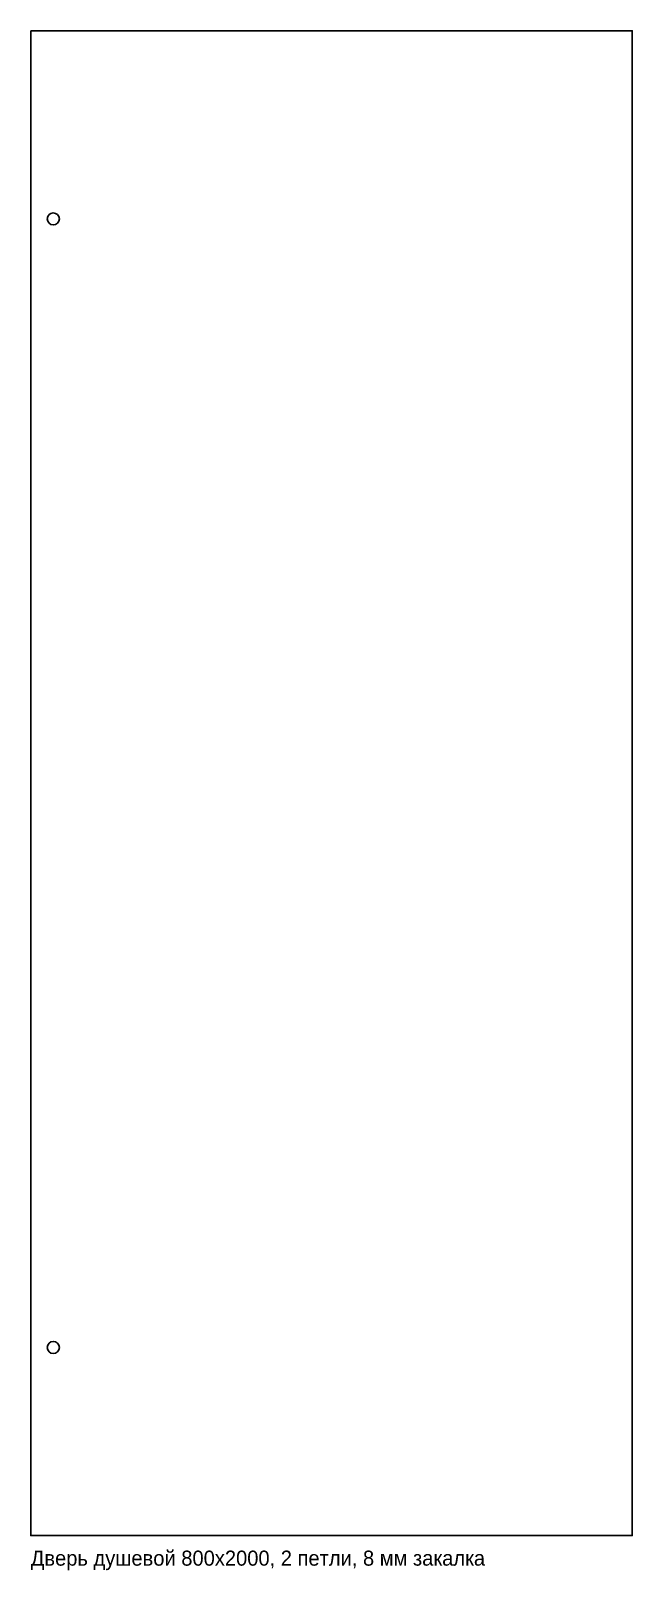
# Model space of a CAD drawing. Header units: millimetres. Extents: x 0 to 800, y -46 to 2000.
import ezdxf

# ---------------------------------------------------------------- set-up
doc = ezdxf.new("R2010")
doc.units = ezdxf.units.MM

msp = doc.modelspace()

# ---------------------------------------------------------------- linework, layer by layer
at = {"layer": 'CONTOUR'}
msp.add_lwpolyline([(0, 2000), (800, 2000), (800, 0), (0, 0)], close=True, dxfattribs=at)
at = {"layer": 'HOLES'}
for centre in [(30, 1750), (30, 250)]:
    msp.add_circle(centre, 8, dxfattribs=at)

# ---------------------------------------------------------------- texts
at = {"layer": 'NOTES'}
msp.add_text('Дверь душевой 800x2000, 2 петли, 8 мм закалка', height=20, dxfattribs=at).set_placement((0, -40))

doc.saveas('drawing.dxf')
